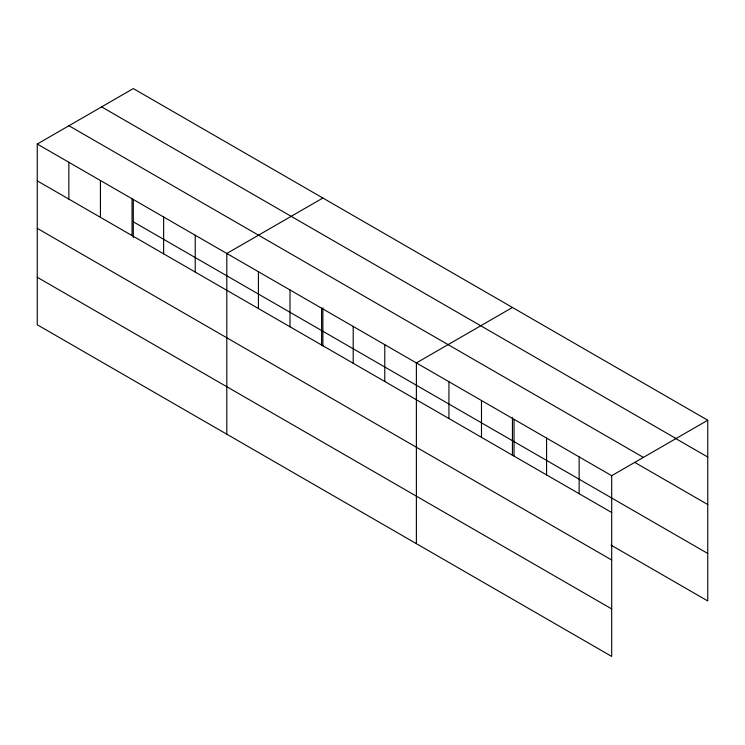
<?xml version="1.0" encoding="UTF-8"?>
<svg xmlns="http://www.w3.org/2000/svg" width="745" height="745" viewBox="0 0 745 745"><rect width="100%" height="100%" fill="white"/><g stroke="black" fill="none" stroke-linecap="round" stroke-linejoin="round"><path stroke-width="1.12" d="M37.25 144.036L611.692 475.692L611.692 656.419L37.25 324.764L37.25 144.036L133.308 88.581L707.75 420.236L707.75 600.964L611.077 545.144M322.874 198.03L226.815 253.486L226.815 434.214M512.439 307.471L416.381 362.927L416.381 543.654M611.692 475.692L707.75 420.236M101.609 106.88L676.05 438.535M675.203 438.256L707.75 457.048M68.95 125.737L643.391 457.393M634.759 462.394L707.75 504.542M133.308 221.814L707.75 553.47M37.25 180.858L611.692 512.504M37.25 228.343L611.692 559.998M37.25 277.28L611.692 608.926M579.144 456.899L579.144 493.712M546.588 438.107L546.588 474.919M514.041 419.314L514.041 456.126M512.439 417.358L512.439 455.409M481.484 400.521L481.484 437.334M448.937 381.719L448.937 418.541M384.783 344.693L384.783 381.505M353.195 326.45L353.195 363.262M322.874 307.909L322.874 345.959M321.598 308.207L321.598 345.019M290.001 289.963L290.001 326.785M258.413 271.729L258.413 308.542M195.218 235.243L195.218 272.055M163.63 217L163.63 253.822M133.308 199.576L133.308 237.646M132.033 198.766L132.033 235.578M100.435 180.523L100.435 217.335M68.847 162.28L68.847 199.092"/></g></svg>
